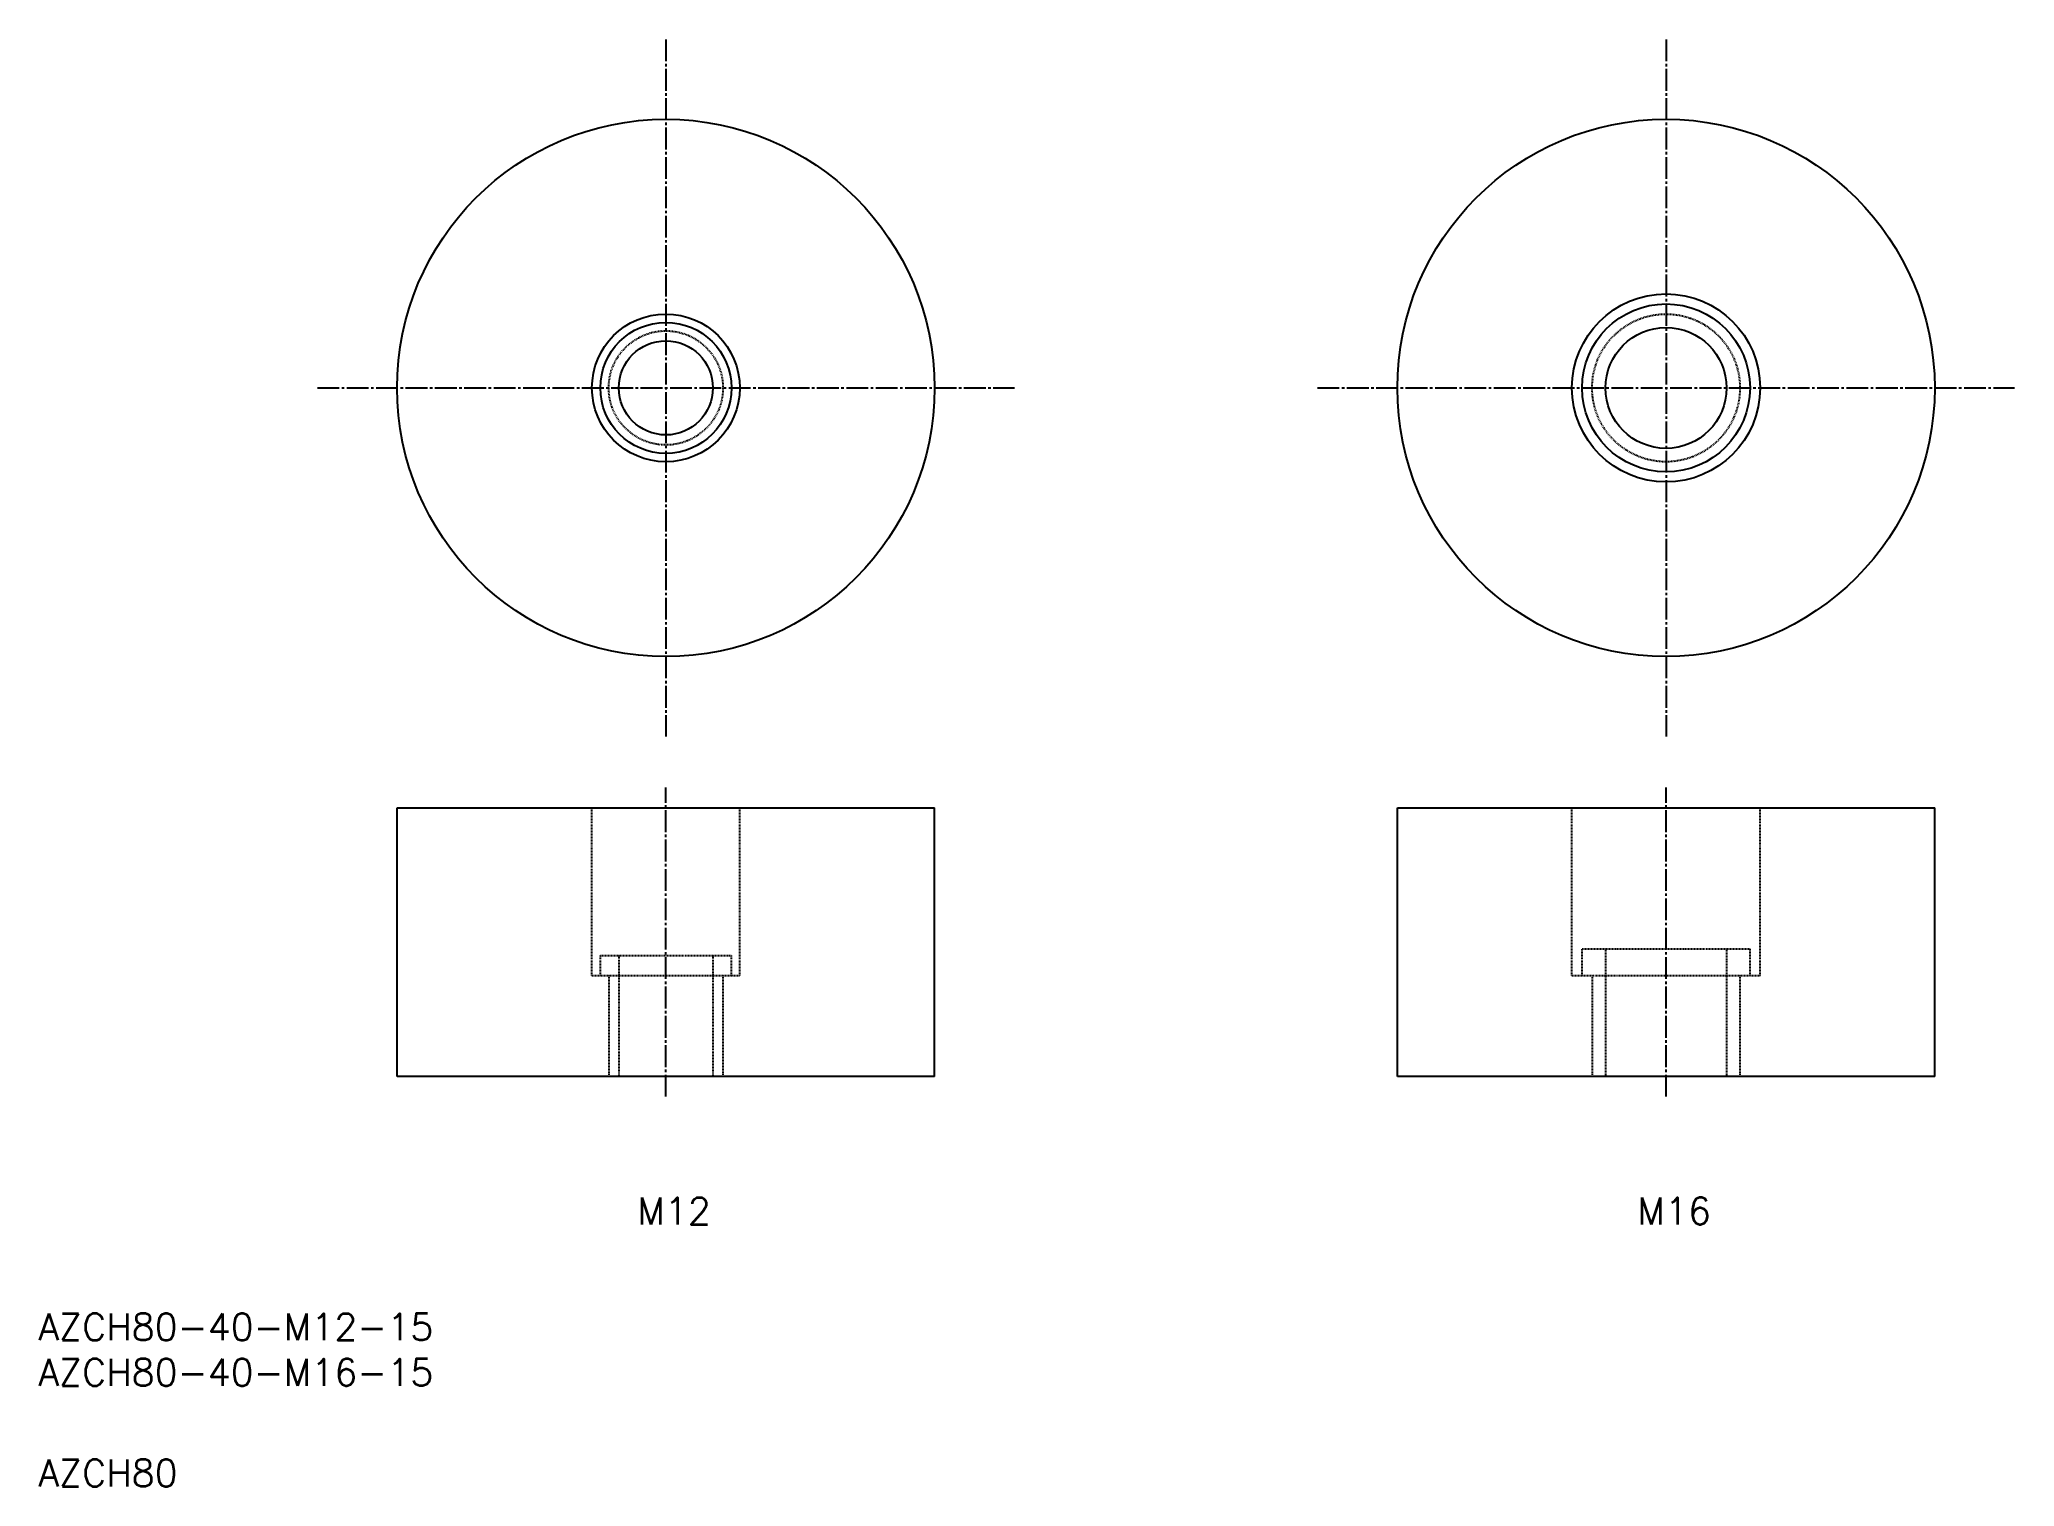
# Model space of a CAD drawing. Extents: x 10 to 304, y 10 to 225.
import ezdxf

# ---------------------------------------------------------------- set-up
doc = ezdxf.new("R2010")
doc.units = 0
doc.header["$LTSCALE"] = 0.25
doc.linetypes.add('CENTER', pattern=[17.5, 13, -1.5, 1.5, -1.5])
doc.linetypes.add('DASHED', pattern=[0.75, 0.5, -0.25])
doc.layers.get('0').update_dxf_attribs({"linetype": 'CONTINUOUS'})
doc.layers.add('CENTER', color=1, linetype='CENTER')
doc.styles.get("Standard").update_dxf_attribs({"font": 'txt', "bigfont": 'BIGFONT'})

msp = doc.modelspace()

# ---------------------------------------------------------------- linework, layer by layer
for p, q in [((63.42, 111.07), (143.42, 111.07)), ((63.42, 71.07), (63.42, 111.07)), ((143.42, 71.07), (143.42, 111.07)), ((212.32, 111.07), (292.32, 111.07)), ((212.32, 71.07), (212.32, 111.07)), ((292.32, 71.07), (292.32, 111.07)), ((143.42, 71.07), (63.42, 71.07)), ((292.32, 71.07), (212.32, 71.07))]:
    msp.add_line(p, q)
at = {"color": 3, "linetype": 'DASHED'}
for p, q in [((92.42, 86.07), (92.42, 111.07)), ((114.42, 86.07), (114.42, 111.07)), ((238.32, 86.07), (238.32, 111.07)), ((266.32, 86.07), (266.32, 111.07)), ((93.67, 89.07), (113.17, 89.07)), ((93.67, 86.07), (93.67, 89.07)), ((96.42, 89.07), (96.42, 71.07)), ((110.42, 89.07), (110.42, 71.07)), ((113.17, 86.07), (113.17, 89.07)), ((239.82, 90.07), (264.82, 90.07)), ((239.82, 86.07), (239.82, 90.07)), ((243.32, 90.07), (243.32, 71.07)), ((261.32, 90.07), (261.32, 71.07)), ((264.82, 86.07), (264.82, 90.07)), ((92.42, 86.07), (114.42, 86.07)), ((94.92, 86.07), (94.92, 71.07)), ((111.92, 86.07), (111.92, 71.07)), ((238.32, 86.07), (266.32, 86.07)), ((241.32, 86.07), (241.32, 71.07)), ((263.32, 86.07), (263.32, 71.07))]:
    msp.add_line(p, q, dxfattribs=at)
for centre in [(103.42, 173.58), (252.32, 173.58)]:
    msp.add_circle(centre, 40)
at = {"color": 7, "linetype": 'CONTINUOUS'}
for centre, radius in [((252.32, 173.58), 14), ((252.32, 173.58), 12.5), ((103.42, 173.58), 11), ((103.42, 173.58), 9.75), ((252.32, 173.58), 9), ((103.42, 173.58), 7)]:
    msp.add_circle(centre, radius, dxfattribs=at)
at = {"color": 3, "linetype": 'DASHED'}
for centre, radius in [((252.32, 173.58), 11), ((103.42, 173.58), 8.5)]:
    msp.add_circle(centre, radius, dxfattribs=at)
at = {"layer": 'CENTER', "color": 1, "linetype": 'CENTER'}
for p, q in [((103.42, 225.46), (103.42, 121.69)), ((252.32, 225.46), (252.32, 121.69)), ((51.54, 173.58), (155.3, 173.58)), ((200.43, 173.58), (304.2, 173.58))]:
    msp.add_line(p, q, dxfattribs=at)
at = {"layer": 'CENTER'}
for p, q in [((103.42, 68.07), (103.42, 114.07)), ((252.32, 68.07), (252.32, 114.07))]:
    msp.add_line(p, q, dxfattribs=at)

# ---------------------------------------------------------------- texts
for s, p in [('M12', (99.14, 49.02)), ('M16', (248.04, 49.02))]:
    msp.add_text(s, height=4).set_placement(p)
at = {"color": 7, "linetype": 'CONTINUOUS'}
for s, p in [('AZCH80-40-M12-15', (10, 31.77)), ('AZCH80-40-M16-15', (10, 25)), ('AZCH80', (10, 10))]:
    msp.add_text(s, height=4, dxfattribs=at).set_placement(p)

doc.saveas('drawing.dxf')
